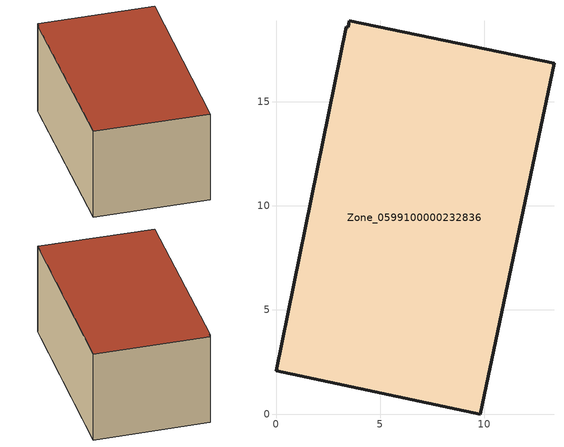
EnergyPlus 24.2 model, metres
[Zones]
Zone_0599100000232836
 floor ground (C_G): 3.53,18.88 13.35,16.85 9.8,0 0,2.08 3.37,18.59 3.46,18.57 z0
 wall outside (C_F): 9.8,0 13.35,16.85 3.53,18.88 3.46,18.57 3.37,18.59 0,2.08 9.8,0 z0:8.39
 roof outside (C_R): 13.35,16.85 3.53,18.88 3.46,18.57 3.37,18.59 0,2.08 9.8,0 z8.39
[BUILDING]
Pand.0599100000232836: North Axis=0; Terrain=City; Loads Convergence Tolerance Value=0.04; Temperature Convergence Tolerance Value=0.4; Solar Distribution=FullExterior; Maximum Number of Warmup Days=25; Minimum Number of Warmup Days=1
[Site:Location]
Rotterdam.The.Hague.AP_ZH_NLD Design_Conditions: Latitude=51.96; Longitude=4.45; Time Zone=1; Elevation=-4.5
[SITE:GROUNDTEMPERATURE:BUILDINGSURFACE]
18, 18, 18, 18, 18, 18, 18, 18, 18, 18, 18, 18
[MATERIAL] Thermal Absorptance=0.9; Solar Absorptance=0.7; Visible Absorptance=0.7
Name | Roughness | Thickness | Conductivity | Density | Specific Heat
G.D.1965 | MediumSmooth | 0.15 | 1 | 540 | 1210
F.D.1965 | Rough | 0.3 | 0.857143 | 1920 | 840
R.D.1965 | MediumRough | 0.2 | 0.08 | 1500 | 1000
[CONSTRUCTION]
C_G: G.D.1965
C_F: F.D.1965
C_R: R.D.1965
[ZONE]
Zone_0599100000232836: Type=1; Multiplier=1; Ceiling Height=Autocalculate; Volume=Autocalculate; Floor Area=autocalculate; Part of Total Floor Area=Yes
[ZONEINFILTRATION:DESIGNFLOWRATE]
Infil_Zone_0599100000232836: Zone or ZoneList or Space or SpaceList=Zone_0599100000232836; Schedule=AlwaysOn; Design Flow Rate Calculation Method=Flow/Area; Flow Rate per Floor Area=0.0042; Constant Term Coefficient=1; Temperature Term Coefficient=0; Velocity Term Coefficient=0; Velocity Squared Term Coefficient=0
[HVACTEMPLATE:ZONE:IDEALLOADSAIRSYSTEM]
Zone_0599100000232836: Maximum Heating Supply Air Temperature=50; Minimum Cooling Supply Air Temperature=13; Maximum Heating Supply Air Humidity Ratio=0.0156; Minimum Cooling Supply Air Humidity Ratio=0.0077; Heating Limit=NoLimit; Cooling Limit=NoLimit; Dehumidification Control Type=ConstantSensibleHeatRatio; Cooling Sensible Heat Ratio=0.7; Dehumidification Setpoint=60; Humidification Control Type=None; Humidification Setpoint=30; Outdoor Air Method=None; Outdoor Air Flow Rate per Person=0.00944; Outdoor Air Flow Rate per Zone Floor Area=0; Outdoor Air Flow Rate per Zone=0; Demand Controlled Ventilation Type=None; Outdoor Air Economizer Type=NoEconomizer; Heat Recovery Type=None; Sensible Heat Recovery Effectiveness=0.7; Latent Heat Recovery Effectiveness=0.65
[ZONECONTROL:THERMOSTAT]
ThermostatControl_Zone_0599100000232836: Zone or ZoneList=Zone_0599100000232836; Control Type Schedule=DualSetpointControlType; Control 1=Thermostat_Zone_0599100000232836; Temperature Difference Between Cutout And Setpoint=0
[THERMOSTATSETPOINT:DUALSETPOINT]
Thermostat_Zone_0599100000232836: Heating Setpoint Temperature Schedule=HeatingSetpoint_Zone_0599100000232836; Cooling Setpoint Temperature Schedule=CoolingSetpoint_Zone_0599100000232836
[SCHEDULE:COMPACT]
HeatingSetpoint_Zone_0599100000232836: Through: 12/31, For: AllDays, Until: 24:00, 21
CoolingSetpoint_Zone_0599100000232836: Through: 12/31, For: AllDays, Until: 24:00, 24
DualSetpointControlType: Through: 12/31, For: AllDays, Until: 24:00, 4
AlwaysOn: Through: 12/31, For: AllDays, Until: 24:00, 1
